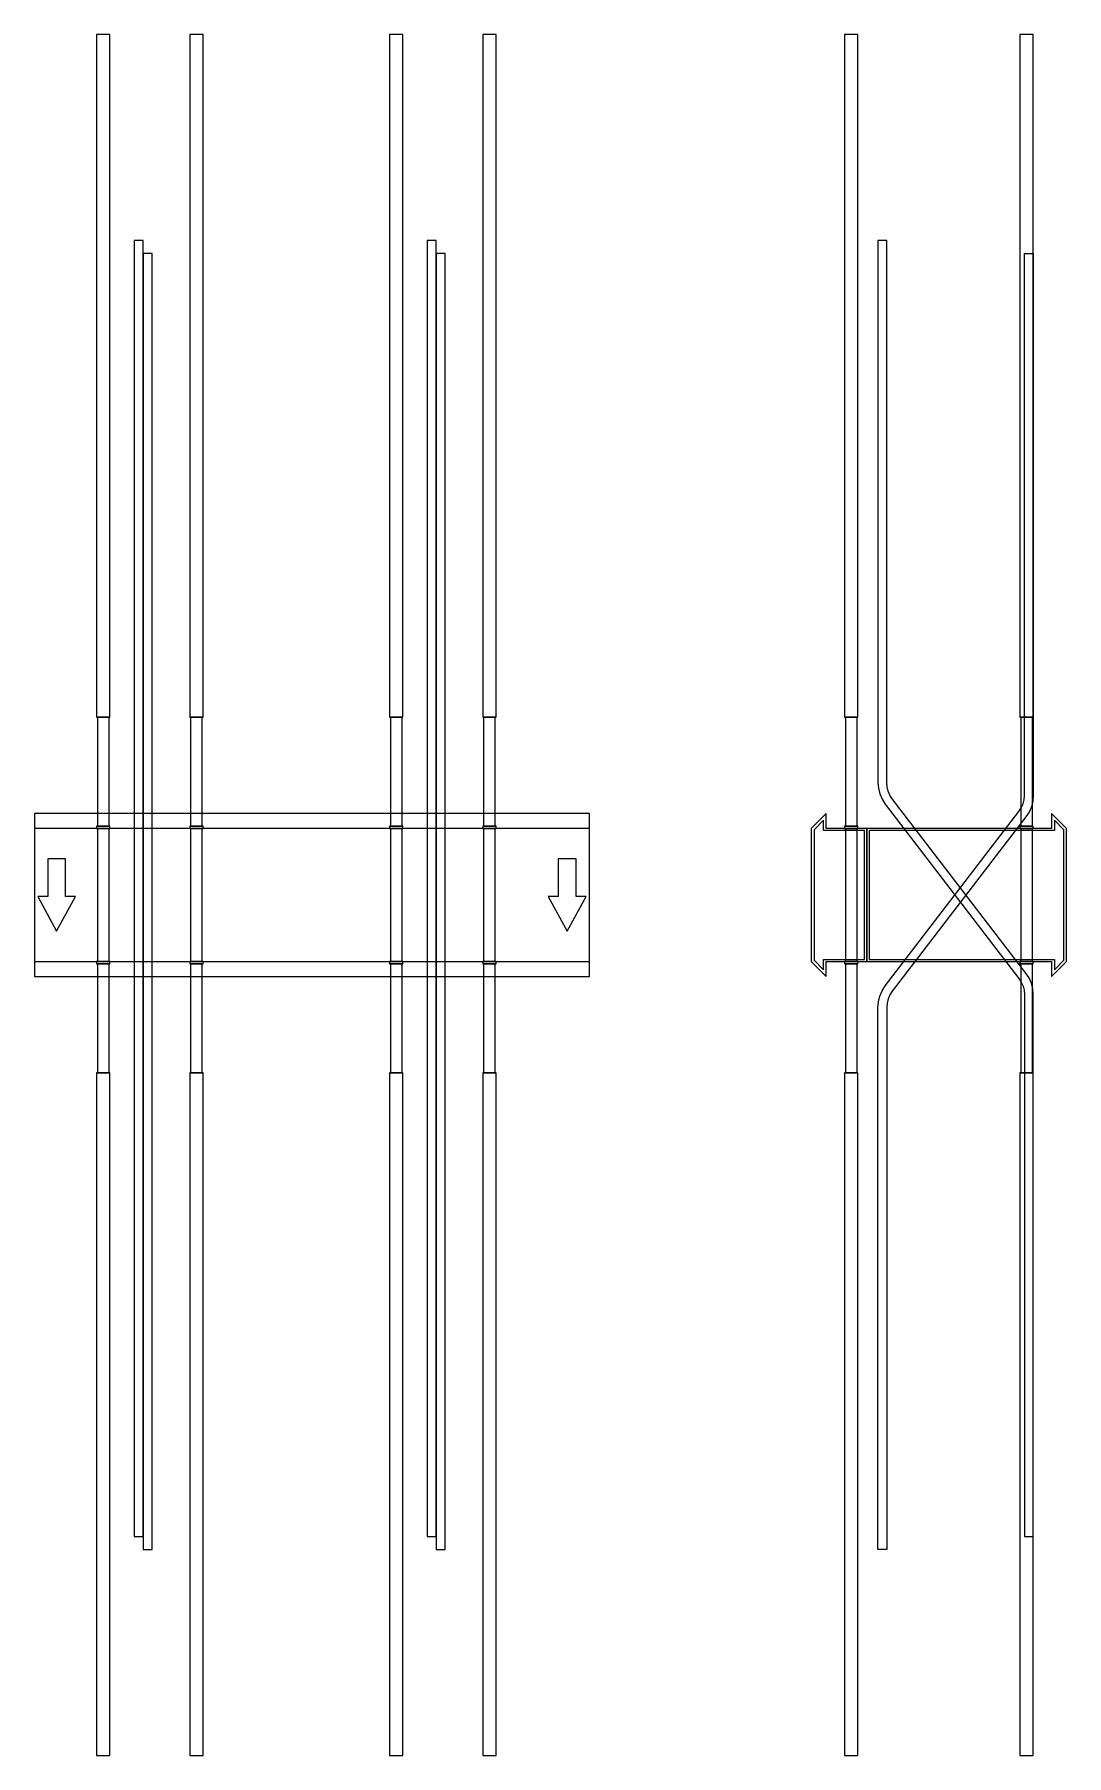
# Model space of a CAD drawing. Extents: x 0 to 930, y -775 to 775.
import ezdxf

# ---------------------------------------------------------------- set-up
doc = ezdxf.new("R2010")
doc.units = 0
doc.layers.add('Halfen', color=7, linetype='CONTINUOUS')

msp = doc.modelspace()

# ---------------------------------------------------------------- linework, layer by layer
at = {"layer": 'Halfen', "color": 7}
for points in [[(68, 160), (68, 775), (56, 775), (56, 160)], [(152, 160), (152, 775), (140, 775), (140, 160)], [(332, 160), (332, 775), (320, 775), (320, 160)], [(416, 160), (416, 775), (404, 775), (404, 160)], [(742, 160), (742, 775), (730, 775), (730, 160)], [(900, 160), (900, 775), (888, 775), (888, 160)], [(98, -577.739), (98, 589.296), (90, 589.296), (90, -577.739)], [(362, -577.739), (362, 589.296), (354, 589.296), (354, -577.739)], [(900, -577.739), (900, -89.739), (899.573, -84.526), (898.302, -79.453), (896.221, -74.654), (893.387, -70.259), (772.96, 86.686), (770.834, 89.983), (769.274, 93.582), (768.321, 97.387), (768, 101.296), (768, 589.296), (760, 589.296), (760, 101.296), (760.427, 96.084), (761.698, 91.01), (763.779, 86.212), (766.613, 81.816), (887.04, -75.129), (889.166, -78.425), (890.726, -82.024), (891.679, -85.829), (892, -89.739), (892, -577.739)], [(106, -589.296), (106, 577.739), (98, 577.739), (98, -589.296)], [(370, -589.296), (370, 577.739), (362, 577.739), (362, -589.296)], [(760, -589.296), (760, -101.296), (760.427, -96.084), (761.698, -91.01), (763.779, -86.211), (766.613, -81.816), (887.04, 75.129), (889.166, 78.425), (890.726, 82.024), (891.679, 85.83), (892, 89.739), (892, 577.739), (900, 577.739), (900, 89.739), (899.573, 84.526), (898.302, 79.453), (896.221, 74.654), (893.387, 70.259), (772.96, -86.686), (770.834, -89.983), (769.274, -93.582), (768.321, -97.387), (768, -101.296), (768, -589.296)], [(67.25, 62), (67.25, 160), (56.75, 160), (56.75, 62)], [(151.25, 62), (151.25, 160), (140.75, 160), (140.75, 62)], [(331.25, 62), (331.25, 160), (320.75, 160), (320.75, 62)], [(415.25, 62), (415.25, 160), (404.75, 160), (404.75, 62)], [(741.25, 62), (741.25, 160), (730.75, 160), (730.75, 62)], [(899.25, 62), (899.25, 160), (888.75, 160), (888.75, 62)], [(0, -73.5), (500, -73.5), (500, 73.5), (0, 73.5)], [(68, 60), (68, 62), (56, 62), (56, 60)], [(152, 60), (152, 62), (140, 62), (140, 60)], [(332, 60), (332, 62), (320, 62), (320, 60)], [(416, 60), (416, 62), (404, 62), (404, 60)], [(750, -60), (750, 60), (713.5, 60), (713.5, 73.5), (700, 60), (700, -60), (713.5, -73.5), (713.5, -60)], [(748, -58), (748, 58), (711, 58), (711, 67.25), (702.5, 58.75), (702.5, -58.75), (711, -67.25), (711, -58)], [(742, 60), (742, 62), (730, 62), (730, 60)], [(930, -60), (930, 60), (916.5, 73.5), (916.5, 60), (750, 60), (750, -60), (916.5, -60), (916.5, -73.5)], [(927.5, -58.75), (927.5, 58.75), (919, 67.25), (919, 58), (752, 58), (752, -58), (919, -58), (919, -67.25)], [(900, 60), (900, 62), (888, 62), (888, 60)], [(0, -60), (500, -60), (500, 60), (0, 60)], [(67.25, -60), (67.25, 60), (56.75, 60), (56.75, -60)], [(151.25, -60), (151.25, 60), (140.75, 60), (140.75, -60)], [(331.25, -60), (331.25, 60), (320.75, 60), (320.75, -60)], [(415.25, -60), (415.25, 60), (404.75, 60), (404.75, -60)], [(741.25, -60), (741.25, 60), (730.75, 60), (730.75, -60)], [(899.25, -60), (899.25, 60), (888.75, 60), (888.75, -60)], [(20, -32.5), (37, -1.5), (28, -1.5), (28, 32.5), (12, 32.5), (12, -1.5), (3, -1.5)], [(480, -32.5), (497, -1.5), (488, -1.5), (488, 32.5), (472, 32.5), (472, -1.5), (463, -1.5)], [(68, -62), (68, -60), (56, -60), (56, -62)], [(67.25, -160), (67.25, -62), (56.75, -62), (56.75, -160)], [(152, -62), (152, -60), (140, -60), (140, -62)], [(151.25, -160), (151.25, -62), (140.75, -62), (140.75, -160)], [(332, -62), (332, -60), (320, -60), (320, -62)], [(331.25, -160), (331.25, -62), (320.75, -62), (320.75, -160)], [(416, -62), (416, -60), (404, -60), (404, -62)], [(415.25, -160), (415.25, -62), (404.75, -62), (404.75, -160)], [(742, -62), (742, -60), (730, -60), (730, -62)], [(741.25, -160), (741.25, -62), (730.75, -62), (730.75, -160)], [(900, -62), (900, -60), (888, -60), (888, -62)], [(899.25, -160), (899.25, -62), (888.75, -62), (888.75, -160)], [(68, -775), (68, -160), (56, -160), (56, -775)], [(152, -775), (152, -160), (140, -160), (140, -775)], [(332, -775), (332, -160), (320, -160), (320, -775)], [(416, -775), (416, -160), (404, -160), (404, -775)], [(742, -775), (742, -160), (730, -160), (730, -775)], [(900, -775), (900, -160), (888, -160), (888, -775)]]:
    msp.add_lwpolyline(points, close=True, dxfattribs=at)

doc.saveas('drawing.dxf')
